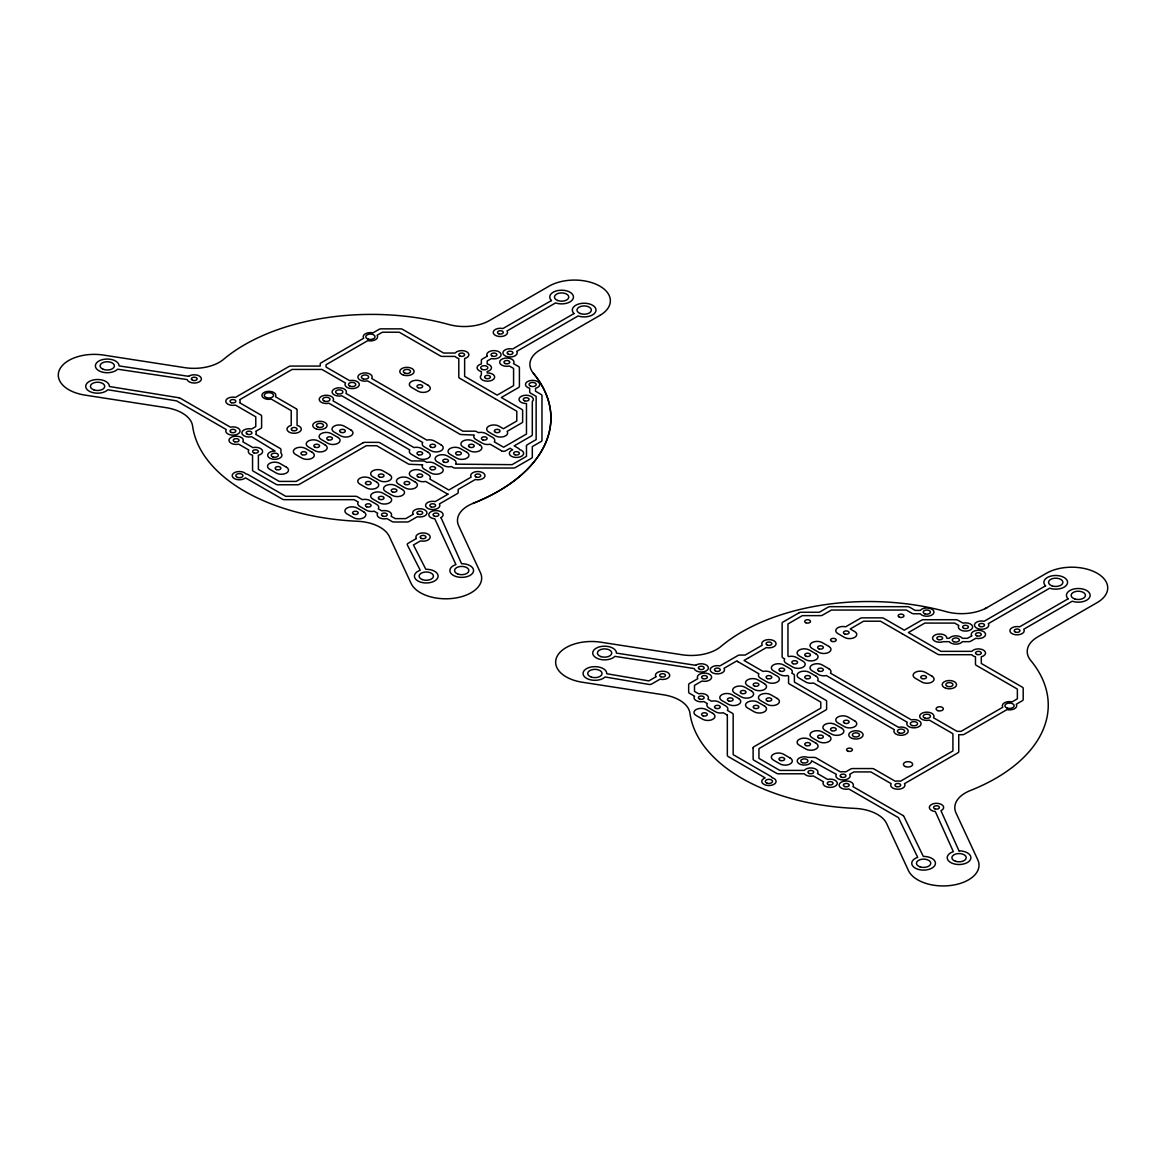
<?xml version="1.0" encoding="UTF-8"?>
<svg xmlns="http://www.w3.org/2000/svg" width="1166" height="1166" viewBox="0 0 1166 1166"><rect width="100%" height="100%" fill="white"/><g stroke="black" fill="none" stroke-linecap="round" stroke-linejoin="round"><path stroke-width="1.5" d="M599.863 315.432L540.397 349.756A35.884 20.711 0 0 0 533.401 373.339A179.418 103.585 0 0 1 473.032 503.391A35.898 20.726 0 0 0 458.69 525.822L480.45 572.71A35.884 20.726 0 0 1 455.075 598.085A35.884 20.726 0 0 1 411.117 583.437L389.357 536.549A35.884 20.711 0 0 0 357.496 521.26A179.418 103.585 0 0 1 192.609 426.056A35.898 20.726 0 0 0 166.126 407.663L84.899 395.099A35.884 20.711 0 0 1 59.524 369.724A35.884 20.711 0 0 1 103.483 355.076L184.694 367.64A35.884 20.726 0 0 0 223.566 359.347A179.418 103.585 0 0 1 448.808 324.512A35.898 20.726 0 0 0 489.647 320.461L549.113 286.136A35.884 20.711 0 0 1 599.849 286.136A35.884 20.711 0 0 1 599.849 315.432M453.312 487.432L471.122 477.142A7.171 4.139 0 0 1 476.952 471.545A7.171 4.139 0 0 1 484.954 476.165A7.171 4.139 0 0 1 475.247 479.532L458.194 489.385L458.18 492.314A2.93 1.691 0 0 1 457.334 493.597L439.407 503.945A7.171 4.139 0 0 1 433.592 509.542A7.171 4.139 0 0 1 425.59 504.922A7.171 4.139 0 0 1 435.282 501.555L448.283 494.063A2.915 1.691 0 0 1 446.767 493.597L425.721 481.441A7.171 4.139 0 0 1 418.069 480.509L411.423 476.675A7.171 4.139 0 0 1 411.423 470.816A7.171 4.139 0 0 1 421.582 470.816L428.214 474.649A7.171 4.139 0 0 1 429.846 479.066L448.823 490.026L453.108 487.548M748.324 657.988L744.039 660.466L763.03 671.427A7.171 4.139 0 0 1 770.682 672.359L777.314 676.193A7.171 4.139 0 0 1 777.314 682.052A7.171 4.139 0 0 1 767.17 682.052L760.523 678.218A7.171 4.139 0 0 1 758.906 673.802L737.947 661.705M748.528 657.872L766.353 647.582A7.171 4.139 0 0 0 776.046 644.23A7.171 4.139 0 0 0 768.044 639.609A7.171 4.139 0 0 0 762.229 645.206L745.161 655.059L740.075 655.059A2.93 1.691 0 0 0 737.859 655.554L719.932 665.903A7.171 4.139 0 0 0 710.24 669.255A7.171 4.139 0 0 0 718.241 673.875A7.171 4.139 0 0 0 724.057 668.278L737.058 660.787A2.915 1.691 0 0 0 737.859 661.661M986.99 607.603L1046.441 573.264A35.884 20.711 0 0 1 1097.191 573.264A35.884 20.711 0 0 1 1097.191 602.574L1037.725 636.898A35.869 20.711 0 0 0 1030.729 660.466A179.433 103.599 0 0 1 970.374 790.519A35.898 20.726 0 0 0 956.018 812.964L977.793 859.852A35.884 20.726 0 0 1 952.418 885.227A35.884 20.726 0 0 1 908.46 870.579L886.699 823.692A35.884 20.711 0 0 0 854.838 808.388A179.433 103.599 0 0 1 689.937 713.198A35.898 20.726 0 0 0 663.454 694.79L582.242 682.227A35.884 20.726 0 0 1 556.867 656.852A35.884 20.726 0 0 1 600.811 642.204L682.037 654.767A35.884 20.711 0 0 0 720.909 646.489A179.433 103.599 0 0 1 946.151 611.64A35.898 20.726 0 0 0 986.99 607.603L984.964 608.681M495.011 398.655L459.652 378.236A2.915 1.691 0 0 1 458.792 377.055L458.792 358.516A7.171 4.139 0 0 1 455.163 356.402L442.38 356.402A2.93 1.691 0 0 1 440.209 355.849L399.282 332.223L382.361 332.223L377.099 335.269A7.171 4.139 0 0 1 375.467 339.685A7.171 4.139 0 0 1 367.815 340.618L326.057 364.725L326.057 367.057L349.581 380.626A7.171 4.139 0 0 1 359.274 383.993A7.171 4.139 0 0 1 351.272 388.599A7.171 4.139 0 0 1 345.457 383.002L321.947 369.433L292.127 369.433L239.613 399.749A7.171 4.139 0 0 1 239.613 402.722L260.761 414.936A2.915 1.691 0 0 1 261.607 416.116L261.607 427.281A2.93 1.691 0 0 1 260.645 428.534L255.733 431.376A7.171 4.139 0 0 1 255.733 434.35L279.986 448.356A2.93 1.691 0 0 1 280.948 449.61L280.948 453.049A7.171 4.139 0 0 1 277.26 459.083A7.171 4.139 0 0 1 267.714 455.819A7.171 4.139 0 0 1 275.118 451.053L251.608 436.74A7.171 4.139 0 0 1 241.858 432.863A7.171 4.139 0 0 1 251.608 429.001L255.777 426.581L255.777 416.816L235.488 405.112A7.171 4.139 0 0 1 225.738 401.235A7.171 4.139 0 0 1 235.488 397.373L288.76 366.62A2.93 1.691 0 0 1 290.917 366.066L320.227 366.066L320.227 364.113A2.93 1.691 0 0 1 321.087 362.83L363.69 338.242A7.171 4.139 0 0 1 365.322 333.826A7.171 4.139 0 0 1 372.974 332.878L378.979 329.41A2.93 1.691 0 0 1 381.151 328.856L400.332 328.856A2.93 1.691 0 0 1 402.547 329.351L443.59 353.036L455.163 353.036A7.171 4.139 0 0 1 466.794 351.797A7.171 4.139 0 0 1 464.636 358.516L464.636 376.356L497.168 395.128L513.579 385.655L513.579 368.441L509.411 366.037A7.171 4.139 0 0 1 499.704 362.67A7.171 4.139 0 0 1 507.706 358.049A7.171 4.139 0 0 1 513.536 363.646L518.447 366.503A2.93 1.691 0 0 1 519.409 367.742L519.409 386.354A2.93 1.691 0 0 1 518.447 387.608L501.293 397.519L521.683 409.295A2.93 1.691 0 0 1 522.645 410.534L522.63 421.611A2.93 1.691 0 0 1 521.785 422.894L507.123 431.362A7.171 4.139 0 0 1 504.455 436.375A7.171 4.139 0 0 1 495.404 435.851L488.773 432.018A7.171 4.139 0 0 1 488.773 426.158A7.171 4.139 0 0 1 498.917 426.158L503.406 428.738L516.8 420.999L516.8 411.234L495.2 398.757M902.12 633.692L880.505 621.216L863.583 621.216L850.174 628.955L854.663 631.549A7.171 4.139 0 0 1 854.663 637.408A7.171 4.139 0 0 1 844.505 637.408L837.873 633.575A7.171 4.139 0 0 1 836.969 628.343A7.171 4.139 0 0 1 845.656 626.798L860.319 618.344A2.93 1.691 0 0 1 862.534 617.849L881.715 617.849A2.93 1.691 0 0 1 883.886 618.403L904.277 630.179L921.432 620.268A2.93 1.691 0 0 1 923.603 619.714L955.828 619.714A2.93 1.691 0 0 1 958 620.268L962.927 623.11A7.171 4.139 0 0 1 972.619 626.477A7.171 4.139 0 0 1 964.617 631.083A7.171 4.139 0 0 1 958.802 625.486L954.619 623.081L924.813 623.081L908.401 632.555L940.933 651.342L971.832 651.342A7.171 4.139 0 0 1 983.463 650.089A7.171 4.139 0 0 1 981.306 656.808L981.306 663.483L1022.349 687.182A2.93 1.691 0 0 1 1023.194 688.465L1023.194 699.542A2.93 1.691 0 0 1 1022.232 700.781L1016.227 704.264A7.171 4.139 0 0 1 1014.595 708.68A7.171 4.139 0 0 1 1006.943 709.613L964.34 734.216A2.93 1.691 0 0 1 962.125 734.711L958.743 734.711L958.743 751.633A2.93 1.691 0 0 1 957.782 752.886L904.524 783.639A7.171 4.139 0 0 1 897.82 789.265A7.171 4.139 0 0 1 891.13 783.639L870.842 771.921L853.92 771.921L849.737 774.326A7.171 4.139 0 0 1 843.047 779.967A7.171 4.139 0 0 1 836.343 774.326L811.536 760.757A7.171 4.139 0 0 1 803.272 765.027A7.171 4.139 0 0 1 797.631 759.518A7.171 4.139 0 0 1 808.082 757.39L814.043 757.39A2.93 1.691 0 0 1 816.2 757.944L840.467 771.95A7.171 4.139 0 0 1 845.612 771.95L850.539 769.108A2.93 1.691 0 0 1 852.71 768.554L872.051 768.554A2.915 1.691 0 0 1 874.106 769.05L895.255 781.249A7.171 4.139 0 0 1 900.4 781.249L952.913 750.933L952.913 733.72L929.404 720.151A7.171 4.139 0 0 1 919.712 716.784A7.171 4.139 0 0 1 927.699 712.164A7.171 4.139 0 0 1 933.529 717.76L957.038 731.344L961.076 731.344L1002.818 707.237A7.171 4.139 0 0 1 1004.451 702.821A7.171 4.139 0 0 1 1012.103 701.874L1017.364 698.842L1017.364 689.077L976.438 665.436A2.93 1.691 0 0 1 975.476 664.183L975.476 656.808A7.171 4.139 0 0 1 971.832 654.709L939.723 654.709A2.915 1.691 0 0 1 937.653 654.213L902.295 633.794M501.453 450.746L490.172 444.231A7.171 4.139 0 0 1 482.52 443.299L475.874 439.465A7.171 4.139 0 0 1 474.256 435.049L461.867 434.554A2.93 1.691 0 0 1 459.652 434.058L367.611 380.918A7.171 4.139 0 0 1 357.918 377.551A7.171 4.139 0 0 1 365.92 372.931A7.171 4.139 0 0 1 371.735 378.542L462.917 431.187L474.46 431.187A2.93 1.691 0 0 1 476.675 431.682L478.381 432.659A7.171 4.139 0 0 1 486.033 433.606L492.664 437.439A7.171 4.139 0 0 1 494.297 441.856L503.61 447.234L526.478 434.029L526.478 403.523A7.171 4.139 0 0 1 519.074 398.743A7.171 4.139 0 0 1 528.621 395.478A7.171 4.139 0 0 1 532.308 401.527L532.308 434.641A2.93 1.691 0 0 1 531.448 435.924L514.177 445.893L518.564 448.414A2.915 1.691 0 0 1 519.409 449.551A7.171 4.139 0 0 1 522.353 455.731A7.171 4.139 0 0 1 511.262 456.168A7.171 4.139 0 0 1 512.719 449.814L510.052 448.269L505.665 450.805A2.915 1.691 0 0 1 501.54 450.805M533.387 373.339A179.418 103.585 0 0 1 473.032 503.377M526.478 445.98L526.478 456.358L512.063 464.666L455.615 464.17A7.171 4.139 0 0 0 453.997 459.754L447.365 455.921A7.171 4.139 0 0 0 437.206 455.921A7.171 4.139 0 0 0 437.206 461.794L443.852 465.613A7.171 4.139 0 0 0 451.49 466.56L453.108 467.479A2.93 1.691 0 0 0 455.265 468.032L513.273 468.032A2.915 1.691 0 0 0 515.372 467.522L531.346 458.311A2.93 1.691 0 0 0 532.308 457.057L532.308 446.593L541.009 441.564A2.93 1.691 0 0 0 541.971 440.311L541.971 395.653A2.915 1.691 0 0 0 541.126 394.458L535.529 391.237L535.529 388.278A7.171 4.139 0 0 0 538.269 381.938A7.171 4.139 0 0 0 526.959 381.938A7.171 4.139 0 0 0 529.699 388.278L529.699 391.936A2.93 1.691 0 0 0 530.661 393.19L536.141 396.353L536.141 439.611L527.323 444.698A2.93 1.691 0 0 0 526.478 445.98M727.336 715.122L727.336 755.349A2.93 1.691 0 0 0 728.298 756.603L765.144 777.882A7.171 4.139 0 0 0 763.686 784.237A7.171 4.139 0 0 0 774.778 783.8A7.171 4.139 0 0 0 771.834 777.605A2.93 1.691 0 0 0 770.872 776.425L733.166 754.65L733.166 714.423A2.93 1.691 0 0 0 732.204 713.169L727.38 710.385A7.171 4.139 0 0 0 725.762 705.969L719.116 702.136A7.171 4.139 0 0 0 711.464 701.189L707.951 699.163A7.171 4.139 0 0 0 706.319 694.747A7.171 4.139 0 0 0 698.682 693.814L694.499 691.394L694.499 685.346L701.903 681.075A7.171 4.139 0 0 0 711.595 677.708A7.171 4.139 0 0 0 703.594 673.103A7.171 4.139 0 0 0 697.778 678.699L689.631 683.407A2.93 1.691 0 0 0 688.669 684.646L688.669 692.006A2.93 1.691 0 0 0 689.514 693.289L694.557 696.189A7.171 4.139 0 0 0 696.175 700.606A7.171 4.139 0 0 0 703.827 701.538L707.339 703.579A7.171 4.139 0 0 0 708.972 707.995L715.603 711.828A7.171 4.139 0 0 0 723.255 712.761L727.336 715.122M753.119 747.916L753.119 759.066A2.93 1.691 0 0 0 754.081 760.319L776.527 773.291A2.915 1.691 0 0 0 778.597 773.787L804.263 773.787A7.171 4.139 0 0 0 813.387 775.958L823.458 781.774A7.171 4.139 0 0 0 829.274 787.371A7.171 4.139 0 0 0 837.275 782.75A7.171 4.139 0 0 0 827.583 779.398L817.512 773.583A7.171 4.139 0 0 0 813.562 768.263A7.171 4.139 0 0 0 804.263 770.405L779.806 770.405L758.949 758.381L758.949 748.601L825.776 710.036A2.93 1.691 0 0 0 826.621 708.753L826.621 701.48A2.93 1.691 0 0 0 825.776 700.212L794.396 682.095L794.396 675.435A2.93 1.691 0 0 0 793.55 674.152L791.831 673.176A7.171 4.139 0 0 0 790.213 668.759L783.567 664.926A7.171 4.139 0 0 0 773.422 664.926A7.171 4.139 0 0 0 773.422 670.785L780.054 674.618A7.171 4.139 0 0 0 787.706 675.551L788.566 676.047L788.566 682.795A2.93 1.691 0 0 0 789.528 684.048L820.791 702.092L820.791 708.141L753.965 746.721A2.915 1.691 0 0 0 753.119 747.916M551.431 300.551L502.954 328.535A7.171 4.139 0 0 0 493.262 331.887A7.171 4.139 0 0 0 501.263 336.508A7.171 4.139 0 0 0 507.079 330.911L555.555 302.927A11.849 6.836 0 0 0 573.278 298.263A11.849 6.836 0 0 0 559.505 290.319A11.849 6.836 0 0 0 551.431 300.551M487.242 356.213L482.316 359.055A2.93 1.691 0 0 0 481.354 360.309L481.354 363.967A7.171 4.139 0 0 0 477.098 367.742A7.171 4.139 0 0 0 481.354 371.531L481.354 374.898A7.171 4.139 0 0 0 485.041 380.947A7.171 4.139 0 0 0 494.588 377.682A7.171 4.139 0 0 0 487.184 372.916L487.184 371.531A7.171 4.139 0 0 0 491.454 367.742A7.171 4.139 0 0 0 487.184 363.967L487.184 361.008L491.367 358.589A7.171 4.139 0 0 0 501.059 355.236A7.171 4.139 0 0 0 493.072 350.616A7.171 4.139 0 0 0 487.242 356.213M573.993 313.567L512.632 348.998A7.171 4.139 0 0 0 502.925 352.365A7.171 4.139 0 0 0 510.927 356.971A7.171 4.139 0 0 0 516.757 351.374L578.117 315.957A11.849 6.836 0 0 0 595.826 311.293A11.849 6.836 0 0 0 582.067 303.335A11.849 6.836 0 0 0 573.993 313.567M362.976 442.832L296.164 481.412L279.242 481.412L258.386 469.373L258.386 455.25A7.171 4.139 0 0 0 262.102 449.887A7.171 4.139 0 0 0 252.905 447.598L242.834 441.797A7.171 4.139 0 0 0 237.019 436.201A7.171 4.139 0 0 0 229.017 440.821A7.171 4.139 0 0 0 238.709 444.173L248.781 449.989A7.171 4.139 0 0 0 252.556 455.25L252.556 470.073A2.915 1.691 0 0 0 253.416 471.268L275.861 484.225A2.93 1.691 0 0 0 278.033 484.779L297.359 484.779A2.915 1.691 0 0 0 299.429 484.298L366.241 445.718L376.72 445.718L407.983 463.762A2.93 1.691 0 0 0 410.155 464.316L422.69 464.811A7.171 4.139 0 0 0 424.322 469.228L430.954 473.061A7.171 4.139 0 0 0 441.112 473.061A7.171 4.139 0 0 0 441.112 467.202L434.466 463.368A7.171 4.139 0 0 0 426.814 462.436L425.109 461.445A2.93 1.691 0 0 0 422.894 460.949L411.365 460.949L379.985 442.832A2.93 1.691 0 0 0 377.784 442.351L365.191 442.351A2.93 1.691 0 0 0 362.976 442.832M413.128 514.352L405.724 518.622L395.245 518.622L391.076 516.217A7.171 4.139 0 0 0 389.444 511.801A7.171 4.139 0 0 0 381.807 510.868L378.28 508.828A7.171 4.139 0 0 0 376.662 504.412L370.016 500.578A7.171 4.139 0 0 0 362.364 499.646L357.539 496.862A2.93 1.691 0 0 0 355.368 496.293L285.685 496.293L247.979 474.533A2.93 1.691 0 0 0 245.924 473.979A7.171 4.139 0 0 0 235.211 472.274A7.171 4.139 0 0 0 234.453 478.672A7.171 4.139 0 0 0 245.458 477.841L282.303 499.106A2.93 1.691 0 0 0 284.475 499.675L354.158 499.675L358.239 502.021A7.171 4.139 0 0 0 359.871 506.438L366.503 510.271A7.171 4.139 0 0 0 374.155 511.204L377.682 513.244A7.171 4.139 0 0 0 379.3 517.66A7.171 4.139 0 0 0 386.952 518.593L391.98 521.508A2.93 1.691 0 0 0 394.195 521.989L406.934 521.989A2.93 1.691 0 0 0 409.106 521.435L417.253 516.742A7.171 4.139 0 0 0 426.945 513.375A7.171 4.139 0 0 0 418.944 508.755A7.171 4.139 0 0 0 413.128 514.352M416.349 538.546L408.115 543.298A2.915 1.691 0 0 0 407.357 544.974L420.226 570.247A11.849 6.836 0 0 0 418.827 581.455A11.849 6.836 0 0 0 437.512 578.278A11.849 6.836 0 0 0 425.823 569.285L413.449 544.974L420.474 540.922A7.171 4.139 0 0 0 430.167 537.555A7.171 4.139 0 0 0 422.165 532.949A7.171 4.139 0 0 0 416.349 538.546M655.875 676.834L648.85 680.9L606.743 673.744A11.849 6.836 0 0 0 591.177 666.996A11.849 6.836 0 0 0 585.682 677.781A11.849 6.836 0 0 0 605.096 676.98L648.864 684.413A2.915 1.691 0 0 0 651.765 683.976L660 679.21A7.171 4.139 0 0 0 669.707 675.857A7.171 4.139 0 0 0 661.705 671.237A7.171 4.139 0 0 0 655.875 676.834M798.987 612.82L782.998 622.046A2.915 1.691 0 0 0 782.124 623.256L782.124 656.75A2.93 1.691 0 0 0 783.086 657.988L784.689 658.921A7.171 4.139 0 0 0 786.307 663.337L792.953 667.171A7.171 4.139 0 0 0 803.097 667.171A7.171 4.139 0 0 0 803.097 661.311L796.465 657.478A7.171 4.139 0 0 0 788.814 656.545L787.954 656.05L787.954 623.956L802.354 615.633L820.339 615.633A2.93 1.691 0 0 0 822.54 615.138L831.358 610.051L906.288 610.051L911.768 613.214A2.93 1.691 0 0 0 913.94 613.782L920.265 613.782A7.171 4.139 0 0 0 931.24 615.356A7.171 4.139 0 0 0 931.24 608.827A7.171 4.139 0 0 0 920.265 610.401L915.15 610.401L909.553 607.18A2.915 1.691 0 0 0 907.498 606.684L830.148 606.684A2.93 1.691 0 0 0 827.991 607.238L819.275 612.267L801.144 612.267A2.93 1.691 0 0 0 798.987 612.82M1045.552 585.828L984.191 621.245A7.171 4.139 0 0 0 974.485 624.612A7.171 4.139 0 0 0 982.486 629.232A7.171 4.139 0 0 0 988.316 623.635L1049.677 588.203A11.849 6.836 0 0 0 1067.386 583.539A11.849 6.836 0 0 0 1053.627 575.596A11.849 6.836 0 0 0 1045.552 585.828M971.686 635.907L967.518 638.312L962.387 638.312A7.171 4.139 0 0 0 955.828 635.849A7.171 4.139 0 0 0 949.27 638.312L946.894 638.312A7.171 4.139 0 0 0 938.63 634.042A7.171 4.139 0 0 0 932.975 639.551A7.171 4.139 0 0 0 943.44 641.679L949.27 641.679A7.171 4.139 0 0 0 955.828 644.142A7.171 4.139 0 0 0 962.387 641.679L968.727 641.679A2.93 1.691 0 0 0 970.884 641.125L975.811 638.283A7.171 4.139 0 0 0 985.518 634.916A7.171 4.139 0 0 0 977.516 630.31A7.171 4.139 0 0 0 971.686 635.907M1068.1 598.843L1019.638 626.827A7.171 4.139 0 0 0 1009.931 630.194A7.171 4.139 0 0 0 1017.933 634.814A7.171 4.139 0 0 0 1023.763 629.217L1072.224 601.219A11.849 6.836 0 0 0 1089.948 596.569A11.849 6.836 0 0 0 1076.174 588.611A11.849 6.836 0 0 0 1068.1 598.843M441.01 517.66L461.576 563.703A11.849 6.836 0 0 1 472.857 572.87A11.849 6.836 0 0 1 454.055 575.756A11.849 6.836 0 0 1 455.935 564.577L434.801 518.826A7.171 4.139 0 0 1 429.234 513.244A7.171 4.139 0 0 1 439.844 511.247A7.171 4.139 0 0 1 441.01 517.66M188.63 376.327L119.078 365.92A11.849 6.836 0 0 0 103.147 359.463A11.849 6.836 0 0 0 98.25 370.351A11.849 6.836 0 0 0 117.62 369.185L187.158 379.591A7.171 4.139 0 0 0 197.098 382.71A7.171 4.139 0 0 0 199.94 376.385A7.171 4.139 0 0 0 188.63 376.327M695.665 665.305L616.42 653.106A11.849 6.836 0 0 0 600.563 646.591A11.849 6.836 0 0 0 595.535 657.449A11.849 6.836 0 0 0 614.919 656.356L694.164 668.555A7.171 4.139 0 0 0 704.06 671.718A7.171 4.139 0 0 0 706.975 665.407A7.171 4.139 0 0 0 695.665 665.305M178.733 397.723L109.415 386.514A11.849 6.836 0 0 0 93.688 379.883A11.849 6.836 0 0 0 88.441 390.712A11.849 6.836 0 0 0 107.84 389.765L176.605 400.885L226.219 429.525A7.171 4.139 0 0 0 232.034 435.122A7.171 4.139 0 0 0 240.036 430.502A7.171 4.139 0 0 0 230.343 427.135L180.191 398.189A2.93 1.691 0 0 0 178.733 397.723M428.214 385.334L421.582 381.501A7.171 4.139 0 0 0 411.423 381.501A7.171 4.139 0 0 0 411.423 387.36L418.069 391.193A7.171 4.139 0 0 0 428.214 391.193A7.171 4.139 0 0 0 428.214 385.334M931.998 676.193L925.367 672.359A7.171 4.139 0 0 0 915.208 672.359A7.171 4.139 0 0 0 915.208 678.218L921.854 682.052A7.171 4.139 0 0 0 931.998 682.052A7.171 4.139 0 0 0 931.998 676.193M479.78 444.873L473.134 441.04A7.171 4.139 0 0 0 462.989 441.04A7.171 4.139 0 0 0 462.989 446.899L469.621 450.732A7.171 4.139 0 0 0 479.78 450.732A7.171 4.139 0 0 0 479.78 444.873M828.88 646.43L822.234 642.597A7.171 4.139 0 0 0 812.09 642.597A7.171 4.139 0 0 0 812.09 648.456L818.721 652.29A7.171 4.139 0 0 0 828.88 652.29A7.171 4.139 0 0 0 828.88 646.43M466.881 452.321L460.249 448.487A7.171 4.139 0 0 0 450.105 448.487A7.171 4.139 0 0 0 450.105 454.346L456.737 458.18A7.171 4.139 0 0 0 466.881 458.18A7.171 4.139 0 0 0 466.881 452.321M815.981 653.864L809.35 650.03A7.171 4.139 0 0 0 799.206 650.03A7.171 4.139 0 0 0 799.206 655.904L805.837 659.723A7.171 4.139 0 0 0 815.981 659.723A7.171 4.139 0 0 0 815.981 653.864M441.112 444.873L434.466 441.04A7.171 4.139 0 0 0 426.814 440.107L345.952 393.423A7.171 4.139 0 0 0 340.137 387.826A7.171 4.139 0 0 0 332.135 392.446A7.171 4.139 0 0 0 341.827 395.799L422.69 442.482A7.171 4.139 0 0 0 424.322 446.899L430.954 450.732A7.171 4.139 0 0 0 441.112 450.732A7.171 4.139 0 0 0 441.112 444.873M828.88 668.759L822.234 664.926A7.171 4.139 0 0 0 812.09 664.926A7.171 4.139 0 0 0 812.09 670.785L818.721 674.618A7.171 4.139 0 0 0 826.373 675.551L907.235 722.235A7.171 4.139 0 0 0 913.065 727.832A7.171 4.139 0 0 0 921.067 723.212A7.171 4.139 0 0 0 911.36 719.859L830.498 673.176A7.171 4.139 0 0 0 828.88 668.759M428.214 452.321L421.582 448.487A7.171 4.139 0 0 0 413.93 447.555L333.068 400.856A7.171 4.139 0 0 0 327.238 395.259A7.171 4.139 0 0 0 319.251 399.88A7.171 4.139 0 0 0 328.943 403.247L409.805 449.93A7.171 4.139 0 0 0 411.423 454.346L418.069 458.18A7.171 4.139 0 0 0 428.214 458.18A7.171 4.139 0 0 0 428.214 452.321M815.981 676.193L809.35 672.359A7.171 4.139 0 0 0 799.206 672.359A7.171 4.139 0 0 0 799.206 678.218L805.837 682.052A7.171 4.139 0 0 0 813.489 682.999L894.351 729.683A7.171 4.139 0 0 0 900.167 735.28A7.171 4.139 0 0 0 908.168 730.659A7.171 4.139 0 0 0 898.476 727.293L817.614 680.609A7.171 4.139 0 0 0 815.981 676.193M350.879 429.992L344.232 426.158A7.171 4.139 0 0 0 334.088 426.158A7.171 4.139 0 0 0 334.088 432.018L340.72 435.851A7.171 4.139 0 0 0 350.879 435.851A7.171 4.139 0 0 0 350.879 429.992M854.663 720.85L848.017 717.017A7.171 4.139 0 0 0 837.873 717.017A7.171 4.139 0 0 0 837.873 722.876L844.505 726.71A7.171 4.139 0 0 0 854.663 726.71A7.171 4.139 0 0 0 854.663 720.85M296.179 408.712L275.453 396.761A6.996 4.037 0 0 0 269.725 391.339A6.996 4.037 0 0 0 261.942 395.828A6.996 4.037 0 0 0 271.328 399.136L291.223 410.621L291.223 425.357A7.171 4.139 0 0 0 288.483 431.697A7.171 4.139 0 0 0 299.793 431.697A7.171 4.139 0 0 0 297.068 425.357L297.068 409.922A2.915 1.691 0 0 0 296.179 408.712M337.98 437.439L331.348 433.606A7.171 4.139 0 0 0 321.204 433.606A7.171 4.139 0 0 0 321.204 439.465L327.835 443.299A7.171 4.139 0 0 0 337.98 443.299A7.171 4.139 0 0 0 337.98 437.439M415.329 482.083L408.683 478.249A7.171 4.139 0 0 0 398.539 478.249A7.171 4.139 0 0 0 398.539 484.109L405.17 487.942A7.171 4.139 0 0 0 415.329 487.942A7.171 4.139 0 0 0 415.329 482.083M764.43 683.64L757.783 679.807A7.171 4.139 0 0 0 747.639 679.807A7.171 4.139 0 0 0 747.639 685.666L754.271 689.5A7.171 4.139 0 0 0 764.43 689.5A7.171 4.139 0 0 0 764.43 683.64M841.765 728.284L835.133 724.465A7.171 4.139 0 0 0 824.974 724.465A7.171 4.139 0 0 0 824.974 730.324L831.62 734.157A7.171 4.139 0 0 0 841.765 734.157A7.171 4.139 0 0 0 841.765 728.284M389.546 474.649L382.914 470.816A7.171 4.139 0 0 0 372.756 470.816A7.171 4.139 0 0 0 372.756 476.675L379.402 480.509A7.171 4.139 0 0 0 389.546 480.509A7.171 4.139 0 0 0 389.546 474.649M777.314 698.521L770.682 694.688A7.171 4.139 0 0 0 760.523 694.688A7.171 4.139 0 0 0 760.523 700.547L767.17 704.381A7.171 4.139 0 0 0 777.314 704.381A7.171 4.139 0 0 0 777.314 698.521M325.095 444.873L318.464 441.04A7.171 4.139 0 0 0 308.305 441.04A7.171 4.139 0 0 0 308.305 446.899L314.951 450.732A7.171 4.139 0 0 0 325.095 450.732A7.171 4.139 0 0 0 325.095 444.873M402.43 489.531L395.799 485.697A7.171 4.139 0 0 0 385.655 485.697A7.171 4.139 0 0 0 385.655 491.556L392.286 495.39A7.171 4.139 0 0 0 402.43 495.39A7.171 4.139 0 0 0 402.43 489.531M751.531 691.074L744.899 687.24A7.171 4.139 0 0 0 734.755 687.24A7.171 4.139 0 0 0 734.755 693.114L741.387 696.933A7.171 4.139 0 0 0 751.531 696.933A7.171 4.139 0 0 0 751.531 691.074M828.88 735.731L822.234 731.898A7.171 4.139 0 0 0 812.09 731.898A7.171 4.139 0 0 0 812.09 737.757L818.721 741.591A7.171 4.139 0 0 0 828.88 741.591A7.171 4.139 0 0 0 828.88 735.731M376.662 482.083L370.016 478.249A7.171 4.139 0 0 0 359.871 478.249A7.171 4.139 0 0 0 359.871 484.109L366.503 487.942A7.171 4.139 0 0 0 376.662 487.942A7.171 4.139 0 0 0 376.662 482.083M764.43 705.969L757.783 702.136A7.171 4.139 0 0 0 747.639 702.136A7.171 4.139 0 0 0 747.639 707.995L754.271 711.828A7.171 4.139 0 0 0 764.43 711.828A7.171 4.139 0 0 0 764.43 705.969M312.211 452.321L305.565 448.487A7.171 4.139 0 0 0 295.421 448.487A7.171 4.139 0 0 0 295.421 454.346L302.052 458.18A7.171 4.139 0 0 0 312.211 458.18A7.171 4.139 0 0 0 312.211 452.321M389.546 496.964L382.914 493.145A7.171 4.139 0 0 0 372.756 493.145A7.171 4.139 0 0 0 372.756 499.004L379.402 502.838A7.171 4.139 0 0 0 389.546 502.838A7.171 4.139 0 0 0 389.546 496.964M738.646 698.521L732.015 694.688A7.171 4.139 0 0 0 721.856 694.688A7.171 4.139 0 0 0 721.856 700.547L728.502 704.381A7.171 4.139 0 0 0 738.646 704.381A7.171 4.139 0 0 0 738.646 698.521M815.981 743.179L809.35 739.346A7.171 4.139 0 0 0 799.206 739.346A7.171 4.139 0 0 0 799.206 745.205L805.837 749.038A7.171 4.139 0 0 0 815.981 749.038A7.171 4.139 0 0 0 815.981 743.179M903.111 815.559L852.958 786.613A7.171 4.139 0 0 0 847.143 781.001A7.171 4.139 0 0 0 839.141 785.622A7.171 4.139 0 0 0 848.833 788.988L898.447 817.628L917.7 857.331A11.849 6.836 0 0 0 916.053 868.539A11.849 6.836 0 0 0 934.797 865.507A11.849 6.836 0 0 0 923.312 856.427L903.912 816.404A2.93 1.691 0 0 0 903.111 815.559M286.428 467.202L279.782 463.368A7.171 4.139 0 0 0 269.637 463.368A7.171 4.139 0 0 0 269.637 469.228L276.269 473.061A7.171 4.139 0 0 0 286.428 473.061A7.171 4.139 0 0 0 286.428 467.202M363.763 511.859L357.131 508.026A7.171 4.139 0 0 0 346.972 508.026A7.171 4.139 0 0 0 346.972 513.885L353.619 517.719A7.171 4.139 0 0 0 363.763 517.719A7.171 4.139 0 0 0 363.763 511.859M712.863 713.403L706.232 709.569A7.171 4.139 0 0 0 696.073 709.569A7.171 4.139 0 0 0 696.073 715.428L702.719 719.262A7.171 4.139 0 0 0 712.863 719.262A7.171 4.139 0 0 0 712.863 713.403M790.213 758.06L783.567 754.227A7.171 4.139 0 0 0 773.422 754.227A7.171 4.139 0 0 0 773.422 760.086L780.054 763.919A7.171 4.139 0 0 0 790.213 763.919A7.171 4.139 0 0 0 790.213 758.06M958.991 850.845L940.962 810.691A7.171 4.139 0 0 0 940.86 804.161A7.171 4.139 0 0 0 929.914 805.793A7.171 4.139 0 0 0 935.321 811.536L953.351 851.69A11.849 6.836 0 0 0 951.325 862.869A11.849 6.836 0 0 0 970.17 860.042A11.849 6.836 0 0 0 958.991 850.845M368.062 339.087A4.664 2.696 0 0 0 375.058 336.755A4.664 2.696 0 0 0 368.062 334.423A4.664 2.696 0 0 0 368.062 339.087M266.562 397.679A4.664 2.696 0 0 0 273.558 395.347A4.664 2.696 0 0 0 266.562 393.015A4.664 2.696 0 0 0 266.562 397.679M324.323 401.119A3.644 2.099 0 0 0 330.007 399.53A3.644 2.099 0 0 0 324.775 397.489A3.644 2.099 0 0 0 324.323 401.119M337.44 393.758A3.644 2.099 0 0 0 342.906 391.936A3.644 2.099 0 0 0 337.44 390.114A3.644 2.099 0 0 0 337.44 393.758M350.106 386.238A3.644 2.099 0 0 0 355.79 384.649A3.644 2.099 0 0 0 350.558 382.594A3.644 2.099 0 0 0 350.106 386.238M363.224 378.877A3.644 2.099 0 0 0 368.689 377.055A3.644 2.099 0 0 0 363.224 375.233A3.644 2.099 0 0 0 363.224 378.877M580.143 313.508A7.171 4.139 0 0 0 591.337 310.36A7.171 4.139 0 0 0 581.032 306.337A7.171 4.139 0 0 0 580.143 313.508M557.596 300.478A7.171 4.139 0 0 0 568.775 297.345A7.171 4.139 0 0 0 558.485 293.322A7.171 4.139 0 0 0 557.596 300.478M103.22 369.316A7.171 4.139 0 0 0 114.399 366.182A7.171 4.139 0 0 0 104.095 362.16A7.171 4.139 0 0 0 103.22 369.316M93.98 389.94A7.171 4.139 0 0 0 104.751 386.354A7.171 4.139 0 0 0 93.98 382.769A7.171 4.139 0 0 0 93.98 389.94M422.252 579.56A7.171 4.139 0 0 0 433.431 576.427A7.171 4.139 0 0 0 423.127 572.404A7.171 4.139 0 0 0 422.252 579.56M457.699 573.978A7.171 4.139 0 0 0 468.878 570.844A7.171 4.139 0 0 0 458.573 566.822A7.171 4.139 0 0 0 457.699 573.978M492.3 356.126A2.915 1.691 0 0 0 496.847 354.843A2.915 1.691 0 0 0 492.664 353.211A2.915 1.691 0 0 0 492.3 356.126M508.42 354.26A2.915 1.691 0 0 0 512.967 352.977A2.915 1.691 0 0 0 508.784 351.345A2.915 1.691 0 0 0 508.42 354.26M505.199 363.559A2.915 1.691 0 0 0 509.746 362.291A2.915 1.691 0 0 0 505.563 360.658A2.915 1.691 0 0 0 505.199 363.559M234.672 441.768A2.915 1.691 0 0 0 239.059 440.311A2.915 1.691 0 0 0 234.672 438.853A2.915 1.691 0 0 0 234.672 441.768M231.451 432.469A2.915 1.691 0 0 0 235.838 431.012A2.915 1.691 0 0 0 231.451 429.554A2.915 1.691 0 0 0 231.451 432.469M247.396 434.262A2.915 1.691 0 0 0 251.943 432.98A2.915 1.691 0 0 0 247.76 431.347A2.915 1.691 0 0 0 247.396 434.262M431.26 506.889A2.915 1.691 0 0 0 435.632 505.432A2.915 1.691 0 0 0 431.26 503.974A2.915 1.691 0 0 0 431.26 506.889M434.481 516.188A2.915 1.691 0 0 0 438.853 514.731A2.915 1.691 0 0 0 434.481 513.273A2.915 1.691 0 0 0 434.481 516.188M418.186 514.264A2.915 1.691 0 0 0 422.733 512.982A2.915 1.691 0 0 0 418.55 511.349A2.915 1.691 0 0 0 418.186 514.264M498.757 333.797A2.915 1.691 0 0 0 503.289 332.514A2.915 1.691 0 0 0 499.106 330.882A2.915 1.691 0 0 0 498.757 333.797M460.074 356.126A2.915 1.691 0 0 0 464.622 354.843A2.915 1.691 0 0 0 460.439 353.211A2.915 1.691 0 0 0 460.074 356.126M524.525 400.769A2.915 1.691 0 0 0 529.072 399.501A2.915 1.691 0 0 0 524.889 397.868A2.915 1.691 0 0 0 524.525 400.769M485.858 378.44A2.915 1.691 0 0 0 490.405 377.172A2.915 1.691 0 0 0 486.222 375.539A2.915 1.691 0 0 0 485.858 378.44M192.609 380.305A2.915 1.691 0 0 0 197.156 379.037A2.915 1.691 0 0 0 192.973 377.39A2.915 1.691 0 0 0 192.609 380.305M231.451 402.693A2.915 1.691 0 0 0 235.838 401.235A2.915 1.691 0 0 0 231.451 399.778A2.915 1.691 0 0 0 231.451 402.693M292.506 430.545A2.915 1.691 0 0 0 297.053 429.263A2.915 1.691 0 0 0 292.87 427.63A2.915 1.691 0 0 0 292.506 430.545M253.838 452.86A2.915 1.691 0 0 0 258.386 451.592A2.915 1.691 0 0 0 254.203 449.959A2.915 1.691 0 0 0 253.838 452.86M421.407 538.444A2.915 1.691 0 0 0 425.954 537.176A2.915 1.691 0 0 0 421.771 535.544A2.915 1.691 0 0 0 421.407 538.444M382.914 516.188A2.915 1.691 0 0 0 387.287 514.731A2.915 1.691 0 0 0 382.914 513.273A2.915 1.691 0 0 0 382.914 516.188M515.037 454.784A2.915 1.691 0 0 0 519.409 453.326A2.915 1.691 0 0 0 515.037 451.869A2.915 1.691 0 0 0 515.037 454.784M476.194 477.054A2.915 1.691 0 0 0 480.742 475.772A2.915 1.691 0 0 0 476.559 474.139A2.915 1.691 0 0 0 476.194 477.054M443.998 462.144A2.871 1.662 0 0 0 448.473 460.891A2.871 1.662 0 0 0 444.348 459.287A2.871 1.662 0 0 0 443.998 462.144M431.274 469.65A2.871 1.662 0 0 0 435.588 468.222A2.871 1.662 0 0 0 431.274 466.779A2.871 1.662 0 0 0 431.274 469.65M418.39 477.098A2.871 1.662 0 0 0 422.69 475.655A2.871 1.662 0 0 0 418.39 474.227A2.871 1.662 0 0 0 418.39 477.098M405.491 484.531A2.871 1.662 0 0 0 409.805 483.103A2.871 1.662 0 0 0 405.491 481.66A2.871 1.662 0 0 0 405.491 484.531M418.39 454.769A2.871 1.662 0 0 0 422.69 453.326A2.871 1.662 0 0 0 418.39 451.898A2.871 1.662 0 0 0 418.39 454.769M431.274 447.321A2.871 1.662 0 0 0 435.588 445.893A2.871 1.662 0 0 0 431.274 444.45A2.871 1.662 0 0 0 431.274 447.321M366.824 484.531A2.871 1.662 0 0 0 371.138 483.103A2.871 1.662 0 0 0 366.824 481.66A2.871 1.662 0 0 0 366.824 484.531M379.548 477.025A2.871 1.662 0 0 0 384.022 475.772A2.871 1.662 0 0 0 379.897 474.168A2.871 1.662 0 0 0 379.548 477.025M341.04 432.44A2.871 1.662 0 0 0 345.355 431.012A2.871 1.662 0 0 0 341.04 429.569A2.871 1.662 0 0 0 341.04 432.44M327.981 439.815A2.871 1.662 0 0 0 332.456 438.562A2.871 1.662 0 0 0 328.331 436.959A2.871 1.662 0 0 0 327.981 439.815M315.097 447.263A2.871 1.662 0 0 0 319.571 446.01A2.871 1.662 0 0 0 315.447 444.392A2.871 1.662 0 0 0 315.097 447.263M302.198 454.711A2.871 1.662 0 0 0 306.673 453.443A2.871 1.662 0 0 0 302.562 451.84A2.871 1.662 0 0 0 302.198 454.711M276.415 469.592A2.871 1.662 0 0 0 280.889 468.338A2.871 1.662 0 0 0 276.779 466.721A2.871 1.662 0 0 0 276.415 469.592M353.764 514.235A2.871 1.662 0 0 0 358.239 512.982A2.871 1.662 0 0 0 354.114 511.378A2.871 1.662 0 0 0 353.764 514.235M366.649 506.802A2.871 1.662 0 0 0 371.123 505.548A2.871 1.662 0 0 0 367.013 503.931A2.871 1.662 0 0 0 366.649 506.802M379.548 499.354A2.871 1.662 0 0 0 384.022 498.101A2.871 1.662 0 0 0 379.897 496.497A2.871 1.662 0 0 0 379.548 499.354M392.607 491.979A2.871 1.662 0 0 0 396.906 490.536A2.871 1.662 0 0 0 392.607 489.108A2.871 1.662 0 0 0 392.607 491.979M482.841 439.888A2.871 1.662 0 0 0 487.14 438.445A2.871 1.662 0 0 0 482.841 437.017A2.871 1.662 0 0 0 482.841 439.888M495.55 432.382A2.871 1.662 0 0 0 500.025 431.129A2.871 1.662 0 0 0 495.914 429.511A2.871 1.662 0 0 0 495.55 432.382M469.781 447.263A2.871 1.662 0 0 0 474.241 446.01A2.871 1.662 0 0 0 470.131 444.392A2.871 1.662 0 0 0 469.781 447.263M418.215 387.724A2.871 1.662 0 0 0 422.69 386.471A2.871 1.662 0 0 0 418.565 384.867A2.871 1.662 0 0 0 418.215 387.724M456.883 454.711A2.871 1.662 0 0 0 461.357 453.443A2.871 1.662 0 0 0 457.232 451.84A2.871 1.662 0 0 0 456.883 454.711M272.8 456.912A3.585 2.07 0 0 0 278.382 455.338A3.585 2.07 0 0 0 273.238 453.326A3.585 2.07 0 0 0 272.8 456.912M237.572 477.448A3.585 2.07 0 0 0 242.951 475.655A3.585 2.07 0 0 0 237.572 473.862A3.585 2.07 0 0 0 237.572 477.448M405.141 373.266A3.585 2.07 0 0 0 410.519 371.473A3.585 2.07 0 0 0 405.141 369.68A3.585 2.07 0 0 0 405.141 373.266M317.91 427.135A3.585 2.07 0 0 0 323.507 425.575A3.585 2.07 0 0 0 318.362 423.564A3.585 2.07 0 0 0 317.91 427.135M530.822 386.281A3.585 2.07 0 0 0 536.2 384.489A3.585 2.07 0 0 0 530.822 382.696A3.585 2.07 0 0 0 530.822 386.281M482.258 369.462A3.585 2.07 0 0 0 487.854 367.902A3.585 2.07 0 0 0 482.709 365.891A3.585 2.07 0 0 0 482.258 369.462M316.336 429.015A7.171 4.139 0 0 0 327.107 425.43A7.171 4.139 0 0 0 316.336 421.83A7.171 4.139 0 0 0 316.336 429.015M403.349 375.058A7.171 4.139 0 0 0 414.105 371.473A7.171 4.139 0 0 0 403.349 367.888A7.171 4.139 0 0 0 403.349 375.058M945.801 688.246A7.171 4.139 0 0 0 956.557 684.646A7.171 4.139 0 0 0 945.801 681.061A7.171 4.139 0 0 0 945.801 688.246M852.346 738.472A7.171 4.139 0 0 0 863.102 734.886A7.171 4.139 0 0 0 852.346 731.301A7.171 4.139 0 0 0 852.346 738.472M953.817 641.708A3.585 2.07 0 0 0 959.414 640.149A3.585 2.07 0 0 0 954.269 638.137A3.585 2.07 0 0 0 953.817 641.708M924.813 613.812A3.585 2.07 0 0 0 930.41 612.237A3.585 2.07 0 0 0 925.265 610.226A3.585 2.07 0 0 0 924.813 613.812M853.92 736.606A3.585 2.07 0 0 0 859.517 735.032A3.585 2.07 0 0 0 854.357 733.02A3.585 2.07 0 0 0 853.92 736.606M947.594 686.439A3.585 2.07 0 0 0 952.972 684.646A3.585 2.07 0 0 0 947.594 682.853A3.585 2.07 0 0 0 947.594 686.439M766.907 783.115A3.585 2.07 0 0 0 772.504 781.541A3.585 2.07 0 0 0 767.359 779.529A3.585 2.07 0 0 0 766.907 783.115M802.354 762.651A3.585 2.07 0 0 0 807.951 761.077A3.585 2.07 0 0 0 802.806 759.066A3.585 2.07 0 0 0 802.354 762.651M806.158 656.312A2.871 1.662 0 0 0 810.472 654.884A2.871 1.662 0 0 0 806.158 653.441A2.871 1.662 0 0 0 806.158 656.312M922 678.583A2.871 1.662 0 0 0 926.474 677.329A2.871 1.662 0 0 0 922.35 675.712A2.871 1.662 0 0 0 922 678.583M819.042 648.879A2.871 1.662 0 0 0 823.356 647.436A2.871 1.662 0 0 0 819.042 646.008A2.871 1.662 0 0 0 819.042 648.879M844.65 633.925A2.871 1.662 0 0 0 849.125 632.672A2.871 1.662 0 0 0 845.015 631.068A2.871 1.662 0 0 0 844.65 633.925M831.941 641.431A2.871 1.662 0 0 0 836.241 640.003A2.871 1.662 0 0 0 831.941 638.56A2.871 1.662 0 0 0 831.941 641.431M741.532 693.464A2.871 1.662 0 0 0 746.007 692.21A2.871 1.662 0 0 0 741.882 690.607A2.871 1.662 0 0 0 741.532 693.464M728.648 700.912A2.871 1.662 0 0 0 733.123 699.658A2.871 1.662 0 0 0 728.998 698.04A2.871 1.662 0 0 0 728.648 700.912M715.924 708.418A2.871 1.662 0 0 0 720.238 706.975A2.871 1.662 0 0 0 715.924 705.547A2.871 1.662 0 0 0 715.924 708.418M703.04 715.851A2.871 1.662 0 0 0 707.339 714.423A2.871 1.662 0 0 0 703.04 712.98A2.871 1.662 0 0 0 703.04 715.851M780.375 760.509A2.871 1.662 0 0 0 784.689 759.066A2.871 1.662 0 0 0 780.375 757.638A2.871 1.662 0 0 0 780.375 760.509M805.983 745.555A2.871 1.662 0 0 0 810.457 744.302A2.871 1.662 0 0 0 806.333 742.698A2.871 1.662 0 0 0 805.983 745.555M818.882 738.122A2.871 1.662 0 0 0 823.342 736.868A2.871 1.662 0 0 0 819.232 735.25A2.871 1.662 0 0 0 818.882 738.122M831.766 730.674A2.871 1.662 0 0 0 836.241 729.42A2.871 1.662 0 0 0 832.116 727.817A2.871 1.662 0 0 0 831.766 730.674M844.65 723.241A2.871 1.662 0 0 0 849.125 721.987A2.871 1.662 0 0 0 845.015 720.369A2.871 1.662 0 0 0 844.65 723.241M767.49 700.97A2.871 1.662 0 0 0 771.79 699.542A2.871 1.662 0 0 0 767.49 698.099A2.871 1.662 0 0 0 767.49 700.97M754.591 708.418A2.871 1.662 0 0 0 758.906 706.975A2.871 1.662 0 0 0 754.591 705.547A2.871 1.662 0 0 0 754.591 708.418M819.042 671.208A2.871 1.662 0 0 0 823.356 669.765A2.871 1.662 0 0 0 819.042 668.337A2.871 1.662 0 0 0 819.042 671.208M806.158 678.641A2.871 1.662 0 0 0 810.472 677.213A2.871 1.662 0 0 0 806.158 675.77A2.871 1.662 0 0 0 806.158 678.641M754.591 686.089A2.871 1.662 0 0 0 758.906 684.646A2.871 1.662 0 0 0 754.591 683.218A2.871 1.662 0 0 0 754.591 686.089M767.49 678.641A2.871 1.662 0 0 0 771.79 677.213A2.871 1.662 0 0 0 767.49 675.77A2.871 1.662 0 0 0 767.49 678.641M780.375 671.208A2.871 1.662 0 0 0 784.689 669.765A2.871 1.662 0 0 0 780.375 668.337A2.871 1.662 0 0 0 780.375 671.208M793.099 663.702A2.871 1.662 0 0 0 797.573 662.448A2.871 1.662 0 0 0 793.448 660.831A2.871 1.662 0 0 0 793.099 663.702M767.461 645.177A2.915 1.691 0 0 0 771.834 643.719A2.915 1.691 0 0 0 767.461 642.262A2.915 1.691 0 0 0 767.461 645.177M805.954 622.79A2.915 1.691 0 0 0 810.501 621.507A2.915 1.691 0 0 0 806.318 619.875A2.915 1.691 0 0 0 805.954 622.79M699.789 699.134A2.915 1.691 0 0 0 704.162 697.676A2.915 1.691 0 0 0 699.789 696.219A2.915 1.691 0 0 0 699.789 699.134M660.947 676.746A2.915 1.691 0 0 0 665.495 675.464A2.915 1.691 0 0 0 661.311 673.831A2.915 1.691 0 0 0 660.947 676.746M809.364 773.554A2.915 1.691 0 0 0 813.737 772.096A2.915 1.691 0 0 0 809.364 770.639A2.915 1.691 0 0 0 809.364 773.554M848.032 751.225A2.915 1.691 0 0 0 852.404 749.767A2.915 1.691 0 0 0 848.032 748.31A2.915 1.691 0 0 0 848.032 751.225M896.362 786.584A2.915 1.691 0 0 0 900.735 785.126A2.915 1.691 0 0 0 896.362 783.669A2.915 1.691 0 0 0 896.362 786.584M934.855 808.84A2.915 1.691 0 0 0 939.402 807.572A2.915 1.691 0 0 0 935.219 805.925A2.915 1.691 0 0 0 934.855 808.84M938.266 639.595A2.915 1.691 0 0 0 942.638 638.137A2.915 1.691 0 0 0 938.266 636.68A2.915 1.691 0 0 0 938.266 639.595M899.409 617.208A2.915 1.691 0 0 0 903.956 615.94A2.915 1.691 0 0 0 899.773 614.293A2.915 1.691 0 0 0 899.409 617.208M976.933 654.476A2.915 1.691 0 0 0 981.306 653.018A2.915 1.691 0 0 0 976.933 651.561A2.915 1.691 0 0 0 976.933 654.476M1015.426 632.089A2.915 1.691 0 0 0 1019.973 630.821A2.915 1.691 0 0 0 1015.79 629.188A2.915 1.691 0 0 0 1015.426 632.089M702.836 678.597A2.915 1.691 0 0 0 707.383 677.329A2.915 1.691 0 0 0 703.2 675.697A2.915 1.691 0 0 0 702.836 678.597M699.789 669.371A2.915 1.691 0 0 0 704.162 667.914A2.915 1.691 0 0 0 699.789 666.442A2.915 1.691 0 0 0 699.789 669.371M715.735 671.164A2.915 1.691 0 0 0 720.267 669.882A2.915 1.691 0 0 0 716.084 668.249A2.915 1.691 0 0 0 715.735 671.164M841.4 777.212A2.915 1.691 0 0 0 845.948 775.944A2.915 1.691 0 0 0 841.765 774.297A2.915 1.691 0 0 0 841.4 777.212M844.811 786.584A2.915 1.691 0 0 0 849.183 785.126A2.915 1.691 0 0 0 844.811 783.669A2.915 1.691 0 0 0 844.811 786.584M828.516 784.66A2.915 1.691 0 0 0 833.063 783.377A2.915 1.691 0 0 0 828.88 781.745A2.915 1.691 0 0 0 828.516 784.66M964.034 628.43A2.915 1.691 0 0 0 968.421 626.973A2.915 1.691 0 0 0 964.034 625.515A2.915 1.691 0 0 0 964.034 628.43M979.979 626.506A2.915 1.691 0 0 0 984.527 625.238A2.915 1.691 0 0 0 980.344 623.606A2.915 1.691 0 0 0 979.979 626.506M976.758 635.805A2.915 1.691 0 0 0 981.306 634.537A2.915 1.691 0 0 0 977.108 632.905A2.915 1.691 0 0 0 976.758 635.805M600.986 656.618A7.171 4.139 0 0 0 611.756 653.018A7.171 4.139 0 0 0 600.986 649.433A7.171 4.139 0 0 0 600.986 656.618M591.322 677.082A7.171 4.139 0 0 0 602.079 673.482A7.171 4.139 0 0 0 591.322 669.896A7.171 4.139 0 0 0 591.322 677.082M920.018 866.848A7.171 4.139 0 0 0 930.789 863.263A7.171 4.139 0 0 0 920.018 859.677A7.171 4.139 0 0 0 920.018 866.848M955.464 861.266A7.171 4.139 0 0 0 966.235 857.68A7.171 4.139 0 0 0 955.464 854.095A7.171 4.139 0 0 0 955.464 861.266M1074.702 598.93A7.171 4.139 0 0 0 1085.459 595.345A7.171 4.139 0 0 0 1074.702 591.76A7.171 4.139 0 0 0 1074.702 598.93M1052.14 585.915A7.171 4.139 0 0 0 1062.911 582.33A7.171 4.139 0 0 0 1052.14 578.73A7.171 4.139 0 0 0 1052.14 585.915M937.901 710.662A3.644 2.099 0 0 0 943.367 708.841A3.644 2.099 0 0 0 937.901 707.019A3.644 2.099 0 0 0 937.901 710.662M925.002 718.11A3.644 2.099 0 0 0 930.468 716.274A3.644 2.099 0 0 0 925.002 714.452A3.644 2.099 0 0 0 925.002 718.11M912.118 725.543A3.644 2.099 0 0 0 917.584 723.722A3.644 2.099 0 0 0 912.118 721.9A3.644 2.099 0 0 0 912.118 725.543M899.219 732.991A3.644 2.099 0 0 0 904.699 731.169A3.644 2.099 0 0 0 899.219 729.348A3.644 2.099 0 0 0 899.219 732.991M905.414 766.572A4.664 2.696 0 0 0 912.672 764.532A4.664 2.696 0 0 0 905.982 761.923A4.664 2.696 0 0 0 905.414 766.572M1007.191 708.083A4.664 2.696 0 0 0 1014.187 705.751A4.664 2.696 0 0 0 1007.191 703.419A4.664 2.696 0 0 0 1007.191 708.083"/></g></svg>
